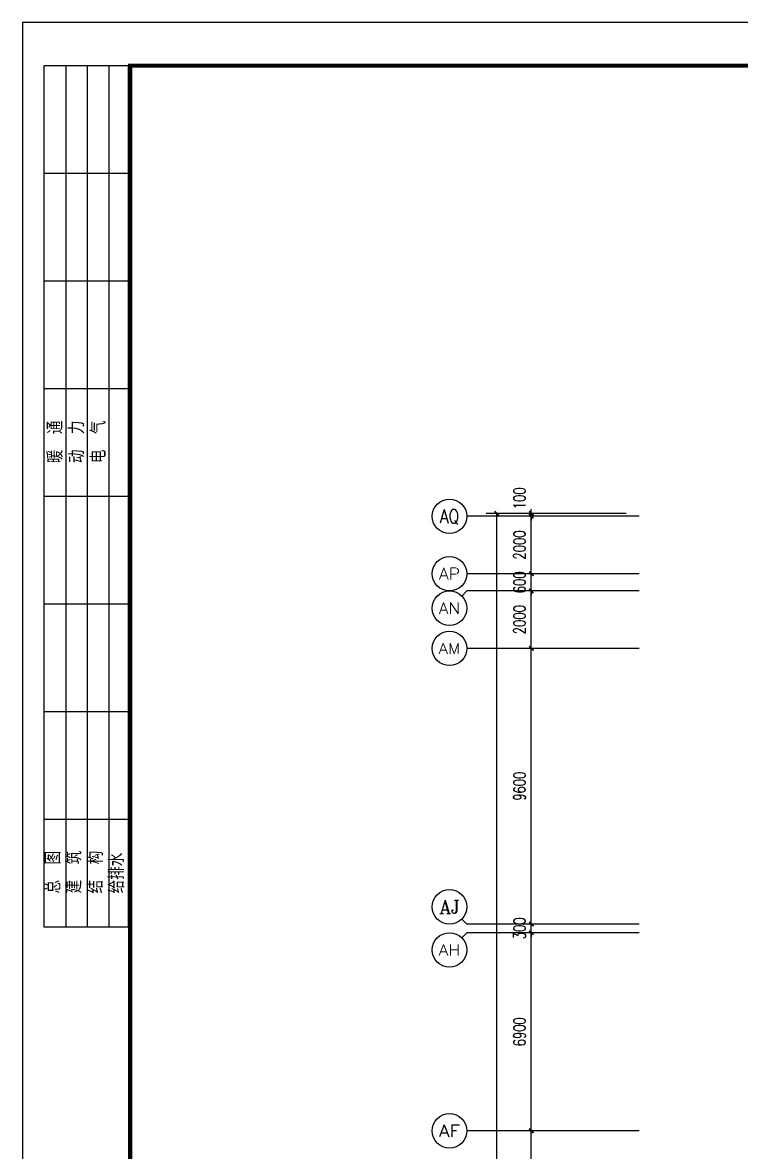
# Model space of a CAD drawing. Extents: x 0 to 302064749, y -59725395 to 1524223.
# Drawn here: x 2031892 to 2056921, y 1356080 to 1395423 of the extents above; entities that cross this region are included whole.
import ezdxf
from ezdxf.enums import TextEntityAlignment as Align

# ---------------------------------------------------------------- set-up
doc = ezdxf.new("R2010")
doc.units = 0
doc.header["$LTSCALE"] = 1000
for name, color, linetype in [('0-底图', 7, 'Continuous'), ('AXIS', 3, 'Continuous'), ('AXIS_TEXT', 7, 'Continuous'), ('BTTK', 7, 'Continuous'), ('PUB_TITLE', 4, 'Continuous')]:
    doc.layers.add(name, color=color, linetype=linetype)
doc.styles.add('_TCH_AXIS', font='COMPLEX', dxfattribs={"bigfont": 'GBCBIG'})
doc.styles.add('A_DIM_T3', font='simplex.shx', dxfattribs={"width": 0.7, "bigfont": 'gbcbig.shx'})
doc.styles.add('COMPLEX', font='COMPLEX')
doc.styles.add('HZ(TK)', font='geniso.shx', dxfattribs={"width": 0.9, "bigfont": 'hztxt.shx'})
doc.dimstyles.new('_TCH_ARCH&&150', dxfattribs={"dimtxt": 420, "dimasz": 150, "dimexe": 375, "dimexo": 450, "dimgap": 202.5, "dimtad": 1, "dimdec": 0, "dimzin": 0, "dimdsep": 46, "dimtxsty": 'A_DIM_T3', "dimblk": 'ARCHTICK', "dimcen": 0.09, "dimclrt": 7, "dimazin": 2, "dimtfac": 1, "dimtdec": 0, "dimtix": 1, "dimtmove": 2, "dimatfit": 3, "dimfxl": 150, "dimtolj": 1, "dimtzin": 0, "dimarcsym": 0})

# ---------------------------------------------------------------- blocks, each defined once
blk = doc.blocks.new('vhtemplate_2020年新竖式图框_A0')
at = {"layer": 'PUB_TITLE'}
for p, q in [((5, 631), (5, 831)), ((5, 831), (25, 831)), ((10, 831), (10, 631)), ((15, 831), (15, 631)), ((20, 831), (20, 631)), ((24.5, 831), (24.5, 631)), ((25, 831), (25, 631)), ((25, 806), (5, 806)), ((25, 781), (5, 781)), ((25, 756), (5, 756)), ((25, 731), (5, 731)), ((25, 706), (5, 706)), ((25, 681), (5, 681)), ((25, 656), (5, 656)), ((25, 631), (5, 631))]:
    blk.add_line(p, q, dxfattribs=at)
at = {"layer": 'PUB_TITLE', "color": 7}
blk.add_lwpolyline([(0, 0), (1189, 0), (1189, 841), (0, 841)], close=True, dxfattribs=at)
at = {"layer": 'PUB_TITLE', "const_width": 1}
blk.add_lwpolyline([(25, 10), (1179, 10), (1179, 831), (25, 831)], close=True, dxfattribs=at)
at = {"layer": 'BTTK', "color": 4, "style": 'HZ(TK)', "width": 0.9}
for tag, p in [('合作单位', (1144, 743.5)), ('建设单位', (1144, 209.5)), ('工程名称', (1144, 176.5)), ('子项名称', (1154, 160)), ('图纸名称', (1144, 141))]:
    blk.add_attdef(tag, text='', height=3.5, dxfattribs=at).set_placement(p, align=Align.MIDDLE_CENTER)
for tag, p in [('注册证书号', (1156.5, 309.01)), ('注册印章号', (1156.5, 301.01)), ('设计号', (1154, 193)), ('图别', (1137.75, 34)), ('图号', (1170.25, 34)), ('版本号', (1137.75, 26)), ('日期', (1170.25, 26))]:
    blk.add_attdef(tag, text='', height=3.5, dxfattribs=at).set_placement(p, align=Align.MIDDLE)
at = {"layer": 'PUB_TITLE', "style": 'HZ(TK)', "width": 0.9}
for s, p in [('暖  通', (9.32, 738.72)), ('动  力', (14.32, 738.72)), ('电  气', (19.32, 738.72)), ('总  图', (8.82, 638.84)), ('建  筑', (13.7, 638.84)), ('结  构', (18.7, 638.84)), ('给排水', (23.57, 638.84))]:
    blk.add_text(s, height=3.5, rotation=90, dxfattribs=at).set_placement(p)
blk = doc.blocks.new('_ArchTick')
at = {"color": 0, "linetype": 'ByBlock', "const_width": 0.4}
blk.add_lwpolyline([(-0.5, -0.5), (0.5, 0.5)], dxfattribs=at)
blk = doc.blocks.new('*D809')
at = {"layer": 'AXIS', "color": 0, "lineweight": -2, "transparency": 16777216}
for p, q in [((1055509, -122093), (1051834, -122093)), ((1052209, -128393), (1052209, -122093)), ((1055509, -128393), (1051834, -128393))]:
    blk.add_line(p, q, dxfattribs=at)
at = {"layer": 'Defpoints', "color": 0, "transparency": 16777216}
for p in [(1052209, -122093), (1055959, -122093), (1055959, -128393)]:
    blk.add_point(p, dxfattribs=at)
at = {"layer": 'AXIS', "color": 0, "lineweight": -2, "transparency": 16777216, "xscale": 150, "yscale": 150, "zscale": 150}
for p, rotation in [((1052209, -122093), 90), ((1052209, -128393), 270)]:
    blk.add_blockref('_ArchTick', p, dxfattribs=dict(at, rotation=rotation))
at = {"layer": 'AXIS', "color": 7, "transparency": 16777216, "insert": (1051797, -125243), "char_height": 420, "attachment_point": 5, "rotation": 90, "style": 'A_DIM_T3'}
blk.add_mtext('\\A1;6300', dxfattribs=at)
blk = doc.blocks.new('*D810')
at = {"layer": 'AXIS', "color": 0, "lineweight": -2, "transparency": 16777216}
for p, q in [((1055509, -115193), (1051834, -115193)), ((1052209, -122093), (1052209, -115193)), ((1055509, -122093), (1051834, -122093))]:
    blk.add_line(p, q, dxfattribs=at)
at = {"layer": 'Defpoints', "color": 0, "transparency": 16777216}
for p in [(1052209, -115193), (1055959, -115193), (1055959, -122093)]:
    blk.add_point(p, dxfattribs=at)
at = {"layer": 'AXIS', "color": 0, "lineweight": -2, "transparency": 16777216, "xscale": 150, "yscale": 150, "zscale": 150}
for p, rotation in [((1052209, -115193), 90), ((1052209, -122093), 270)]:
    blk.add_blockref('_ArchTick', p, dxfattribs=dict(at, rotation=rotation))
at = {"layer": 'AXIS', "color": 7, "transparency": 16777216, "insert": (1051797, -118643), "char_height": 420, "attachment_point": 5, "rotation": 90, "style": 'A_DIM_T3'}
blk.add_mtext('\\A1;6900', dxfattribs=at)
blk = doc.blocks.new('*D811')
at = {"layer": 'AXIS', "color": 0, "lineweight": -2, "transparency": 16777216}
for p, q in [((1052209, -114893), (1052209, -114743)), ((1055509, -114893), (1051834, -114893)), ((1055509, -115193), (1051834, -115193)), ((1052209, -115193), (1052209, -114893)), ((1052209, -115193), (1052209, -115343))]:
    blk.add_line(p, q, dxfattribs=at)
at = {"layer": 'Defpoints', "color": 0, "transparency": 16777216}
for p in [(1052209, -114893), (1055959, -114893), (1055959, -115193)]:
    blk.add_point(p, dxfattribs=at)
at = {"layer": 'AXIS', "color": 0, "lineweight": -2, "transparency": 16777216, "xscale": 150, "yscale": 150, "zscale": 150}
for p, rotation in [((1052209, -114893), 270), ((1052209, -115193), 90)]:
    blk.add_blockref('_ArchTick', p, dxfattribs=dict(at, rotation=rotation))
at = {"layer": 'AXIS', "color": 7, "transparency": 16777216, "insert": (1051797, -115043), "char_height": 420, "attachment_point": 5, "rotation": 90, "style": 'A_DIM_T3'}
blk.add_mtext('\\A1;300', dxfattribs=at)
blk = doc.blocks.new('*D812')
at = {"layer": 'AXIS', "color": 0, "lineweight": -2, "transparency": 16777216}
for p, q in [((1055509, -105293), (1051834, -105293)), ((1052209, -114893), (1052209, -105293)), ((1055509, -114893), (1051834, -114893))]:
    blk.add_line(p, q, dxfattribs=at)
at = {"layer": 'Defpoints', "color": 0, "transparency": 16777216}
for p in [(1052209, -105293), (1055959, -105293), (1055959, -114893)]:
    blk.add_point(p, dxfattribs=at)
at = {"layer": 'AXIS', "color": 0, "lineweight": -2, "transparency": 16777216, "xscale": 150, "yscale": 150, "zscale": 150}
for p, rotation in [((1052209, -105293), 90), ((1052209, -114893), 270)]:
    blk.add_blockref('_ArchTick', p, dxfattribs=dict(at, rotation=rotation))
at = {"layer": 'AXIS', "color": 7, "transparency": 16777216, "insert": (1051797, -110093), "char_height": 420, "attachment_point": 5, "rotation": 90, "style": 'A_DIM_T3'}
blk.add_mtext('\\A1;9600', dxfattribs=at)
blk = doc.blocks.new('*D813')
at = {"layer": 'AXIS', "color": 0, "lineweight": -2, "transparency": 16777216}
for p, q in [((1055509, -103293), (1051834, -103293)), ((1052209, -105293), (1052209, -103293)), ((1055509, -105293), (1051834, -105293))]:
    blk.add_line(p, q, dxfattribs=at)
at = {"layer": 'Defpoints', "color": 0, "transparency": 16777216}
for p in [(1052209, -103293), (1055959, -103293), (1055959, -105293)]:
    blk.add_point(p, dxfattribs=at)
at = {"layer": 'AXIS', "color": 0, "lineweight": -2, "transparency": 16777216, "xscale": 150, "yscale": 150, "zscale": 150}
for p, rotation in [((1052209, -103293), 90), ((1052209, -105293), 270)]:
    blk.add_blockref('_ArchTick', p, dxfattribs=dict(at, rotation=rotation))
at = {"layer": 'AXIS', "color": 7, "transparency": 16777216, "insert": (1051797, -104293), "char_height": 420, "attachment_point": 5, "rotation": 90, "style": 'A_DIM_T3'}
blk.add_mtext('\\A1;2000', dxfattribs=at)
blk = doc.blocks.new('*D814')
at = {"layer": 'AXIS', "color": 0, "lineweight": -2, "transparency": 16777216}
for p, q in [((1052209, -102693), (1052209, -102543)), ((1055509, -102693), (1051834, -102693)), ((1052209, -103293), (1052209, -102693)), ((1055509, -103293), (1051834, -103293)), ((1052209, -103293), (1052209, -103443))]:
    blk.add_line(p, q, dxfattribs=at)
at = {"layer": 'Defpoints', "color": 0, "transparency": 16777216}
for p in [(1052209, -102693), (1055959, -102693), (1055959, -103293)]:
    blk.add_point(p, dxfattribs=at)
at = {"layer": 'AXIS', "color": 0, "lineweight": -2, "transparency": 16777216, "xscale": 150, "yscale": 150, "zscale": 150}
for p, rotation in [((1052209, -102693), 270), ((1052209, -103293), 90)]:
    blk.add_blockref('_ArchTick', p, dxfattribs=dict(at, rotation=rotation))
at = {"layer": 'AXIS', "color": 7, "transparency": 16777216, "insert": (1051797, -102993), "char_height": 420, "attachment_point": 5, "rotation": 90, "style": 'A_DIM_T3'}
blk.add_mtext('\\A1;600', dxfattribs=at)
blk = doc.blocks.new('*D815')
at = {"layer": 'AXIS', "color": 0, "lineweight": -2, "transparency": 16777216}
for p, q in [((1055509, -100693), (1051834, -100693)), ((1052209, -102693), (1052209, -100693)), ((1055509, -102693), (1051834, -102693))]:
    blk.add_line(p, q, dxfattribs=at)
at = {"layer": 'Defpoints', "color": 0, "transparency": 16777216}
for p in [(1052209, -100693), (1055959, -100693), (1055959, -102693)]:
    blk.add_point(p, dxfattribs=at)
at = {"layer": 'AXIS', "color": 0, "lineweight": -2, "transparency": 16777216, "xscale": 150, "yscale": 150, "zscale": 150}
for p, rotation in [((1052209, -100693), 90), ((1052209, -102693), 270)]:
    blk.add_blockref('_ArchTick', p, dxfattribs=dict(at, rotation=rotation))
at = {"layer": 'AXIS', "color": 7, "transparency": 16777216, "insert": (1051797, -101693), "char_height": 420, "attachment_point": 5, "rotation": 90, "style": 'A_DIM_T3'}
blk.add_mtext('\\A1;2000', dxfattribs=at)
blk = doc.blocks.new('*D816')
at = {"layer": 'AXIS', "color": 0, "lineweight": -2, "transparency": 16777216}
for p, q in [((1055509, -100593), (1051834, -100593)), ((1055509, -100693), (1051834, -100693)), ((1052209, -100593), (1052209, -100443)), ((1052209, -100693), (1052209, -100593)), ((1052209, -100693), (1052209, -100843))]:
    blk.add_line(p, q, dxfattribs=at)
at = {"layer": 'Defpoints', "color": 0, "transparency": 16777216}
for p in [(1052209, -100593), (1055959, -100593), (1055959, -100693)]:
    blk.add_point(p, dxfattribs=at)
at = {"layer": 'AXIS', "color": 0, "lineweight": -2, "transparency": 16777216, "xscale": 150, "yscale": 150, "zscale": 150}
for p, rotation in [((1052209, -100593), 270), ((1052209, -100693), 90)]:
    blk.add_blockref('_ArchTick', p, dxfattribs=dict(at, rotation=rotation))
at = {"layer": 'AXIS', "color": 7, "transparency": 16777216, "insert": (1051797, -100068), "char_height": 420, "attachment_point": 5, "rotation": 90, "style": 'A_DIM_T3'}
blk.add_mtext('\\A1;100', dxfattribs=at)
blk = doc.blocks.new('*D817')
at = {"layer": 'AXIS', "color": 0, "lineweight": -2, "transparency": 16777216}
for p, q in [((1055509, -100593), (1050634, -100593)), ((1051009, -190993), (1051009, -100593)), ((1055509, -190993), (1050634, -190993))]:
    blk.add_line(p, q, dxfattribs=at)
at = {"layer": 'Defpoints', "color": 0, "transparency": 16777216}
for p in [(1051009, -100593), (1055959, -100593), (1055959, -190993)]:
    blk.add_point(p, dxfattribs=at)
at = {"layer": 'AXIS', "color": 0, "lineweight": -2, "transparency": 16777216, "xscale": 150, "yscale": 150, "zscale": 150}
for p, rotation in [((1051009, -100593), 90), ((1051009, -190993), 270)]:
    blk.add_blockref('_ArchTick', p, dxfattribs=dict(at, rotation=rotation))
at = {"layer": 'AXIS', "color": 7, "transparency": 16777216, "insert": (1050597, -145793), "char_height": 420, "attachment_point": 5, "rotation": 90, "style": 'A_DIM_T3'}
blk.add_mtext('\\A1;90400', dxfattribs=at)
blk = doc.blocks.new('_AXISO')
blk.add_circle((0, 0), 0.5)
at = {"layer": 'AXIS_TEXT', "style": 'COMPLEX', "width": 1.041667}
blk.add_attdef('A', text='', height=0.56, dxfattribs=at).set_placement((-0.25, -0.28), (0.25, -0.28), align=Align.FIT)
blk = doc.blocks.new('jgfjh')
at = {"layer": 'AXIS'}
for p, q in [((1055959.5, -100693.4), (1049959.5, -100693.4)), ((1055959.5, -102693.4), (1049959.5, -102693.4)), ((1049783.8, -103469.1), (1049959.5, -103293.4)), ((1055959.5, -103293.4), (1049959.5, -103293.4)), ((1055959.5, -105293.4), (1049959.5, -105293.4)), ((1049783.8, -114717.7), (1049959.5, -114893.4)), ((1049783.8, -115369.1), (1049959.5, -115193.4)), ((1055959.5, -114893.4), (1049959.5, -114893.4)), ((1055959.5, -115193.4), (1049959.5, -115193.4)), ((1055959.5, -122093.4), (1049959.5, -122093.4))]:
    blk.add_line(p, q, dxfattribs=at)
ref = blk.add_blockref('_AXISO', (1049359.5, -100693.4), dxfattribs=dict(at, xscale=1200, yscale=1200, zscale=1200))
ref.add_attrib('A', 'AQ', dxfattribs={"layer": 'AXIS_TEXT', "height": 482.95, "style": '_TCH_AXIS', "width": 0.807692}).set_placement((1049015.9, -100934.9), (1049703.1, -100934.9), align=Align.FIT)
ref = blk.add_blockref('_AXISO', (1049359.5, -102693.4), dxfattribs=dict(at, xscale=1200, yscale=1200, zscale=1200))
ref.add_attrib('A', 'AP', dxfattribs={"layer": 'AXIS_TEXT', "height": 406.3, "style": '_TCH_AXIS'}).set_placement((1048991.9, -102896.5), (1049727.1, -102896.5), align=Align.FIT)
ref = blk.add_blockref('_AXISO', (1049359.5, -103893.4), dxfattribs=dict(at, xscale=1200, yscale=1200, zscale=1200))
ref.add_attrib('A', 'AN', dxfattribs={"layer": 'AXIS_TEXT', "height": 390.46, "style": '_TCH_AXIS'}).set_placement((1048987.6, -104088.6), (1049731.4, -104088.6), align=Align.FIT)
ref = blk.add_blockref('_AXISO', (1049359.5, -105293.4), dxfattribs=dict(at, xscale=1200, yscale=1200, zscale=1200))
ref.add_attrib('A', 'AM', dxfattribs={"layer": 'AXIS_TEXT', "height": 375.66, "style": '_TCH_AXIS'}).set_placement((1048983.8, -105481.2), (1049735.2, -105481.2), align=Align.FIT)
ref = blk.add_blockref('_AXISO', (1049359.5, -114293.4), dxfattribs=dict(at, xscale=1200, yscale=1200, zscale=1200))
ref.add_attrib('A', 'AJ', dxfattribs={"layer": 'AXIS_TEXT', "height": 460.87, "style": '_TCH_AXIS'}).set_placement((1049008.4, -114523.8), (1049710.6, -114523.8), align=Align.FIT)
ref = blk.add_blockref('_AXISO', (1049359.5, -115793.4), dxfattribs=dict(at, xscale=1200, yscale=1200, zscale=1200))
ref.add_attrib('A', 'AH', dxfattribs={"layer": 'AXIS_TEXT', "height": 382.94, "style": '_TCH_AXIS'}).set_placement((1048985.7, -115984.9), (1049733.3, -115984.9), align=Align.FIT)
ref = blk.add_blockref('_AXISO', (1049359.5, -122093.4), dxfattribs=dict(at, xscale=1200, yscale=1200, zscale=1200))
ref.add_attrib('A', 'AF', dxfattribs={"layer": 'AXIS_TEXT', "height": 414.63, "style": '_TCH_AXIS'}).set_placement((1048994.2, -122300.7), (1049724.8, -122300.7), align=Align.FIT)
dim = blk.add_linear_dim(base=(1052209.5, -100593.4), p1=(1055959.5, -100693.4), p2=(1055959.5, -100593.4), angle=90, dimstyle='_TCH_ARCH&&150', dxfattribs=at)
dim.commit()
dim.dimension.update_dxf_attribs({"geometry": '*D816', "text_midpoint": (1051797, -100068.4), "dimtype": 129})
for p1, p2, distance, picture, middle in [((1055959.5, -190993.4), (1055959.5, -100593.4), 4950, '*D817', (1050597, -145793.4)), ((1055959.5, -102693.4), (1055959.5, -100693.4), 3750, '*D815', (1051797, -101693.4)), ((1055959.5, -103293.4), (1055959.5, -102693.4), 3750, '*D814', (1051797, -102993.4)), ((1055959.5, -105293.4), (1055959.5, -103293.4), 3750, '*D813', (1051797, -104293.4)), ((1055959.5, -114893.4), (1055959.5, -105293.4), 3750, '*D812', (1051797, -110093.4)), ((1055959.5, -115193.4), (1055959.5, -114893.4), 3750, '*D811', (1051797, -115043.4)), ((1055959.5, -122093.4), (1055959.5, -115193.4), 3750, '*D810', (1051797, -118643.4)), ((1055959.5, -128393.4), (1055959.5, -122093.4), 3750, '*D809', (1051797, -125243.4))]:
    dim = blk.add_aligned_dim(p1=p1, p2=p2, distance=distance, dimstyle='_TCH_ARCH&&150', dxfattribs=at)
    dim.commit()
    dim.dimension.update_dxf_attribs({"geometry": picture, "text_midpoint": middle})

msp = doc.modelspace()

# ---------------------------------------------------------------- block references
at = {"layer": '0-底图', "xscale": 150, "yscale": 150, "zscale": 150}
msp.add_blockref('vhtemplate_2020年新竖式图框_A0', (2031892, 1269273), dxfattribs=at)
at = {"layer": '0-底图'}
msp.add_blockref('jgfjh', (997397, 1478924), dxfattribs=at)

doc.saveas('drawing.dxf')
